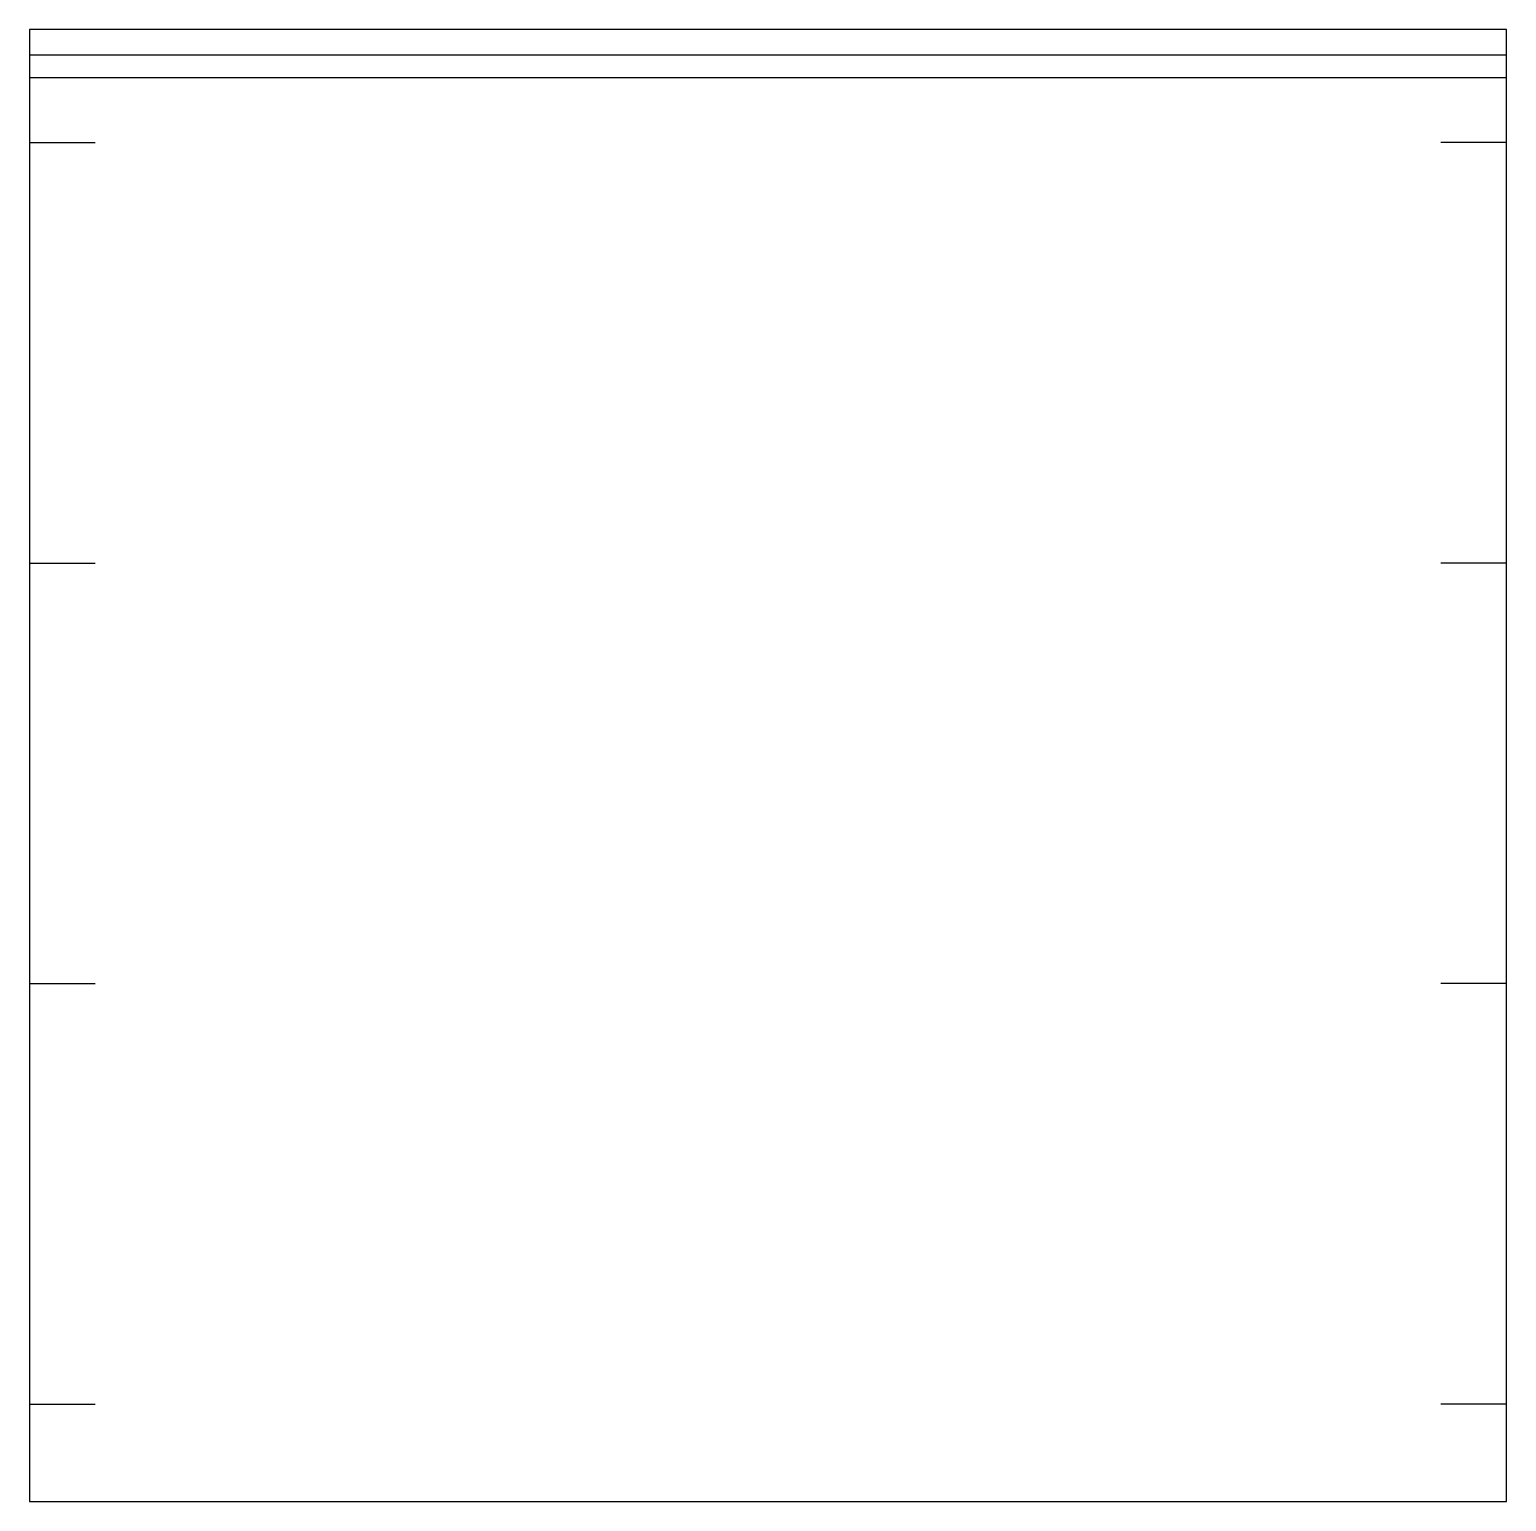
# Model space of a CAD drawing. Extents: x 0 to 562, y 0 to 560.
import ezdxf

# ---------------------------------------------------------------- set-up
doc = ezdxf.new("R2010")
doc.units = 0
for name, color, linetype in [('CONTOUR', 7, 'CONTINUOUS'), ('DRILL_H_D8_Z25_XM', 7, 'CONTINUOUS'), ('DRILL_H_D8_Z25_XP', 7, 'CONTINUOUS'), ('POCKET_Z8', 7, 'CONTINUOUS')]:
    doc.layers.add(name, color=color, linetype=linetype)

msp = doc.modelspace()

# ---------------------------------------------------------------- linework, layer by layer
at = {"layer": 'CONTOUR'}
msp.add_lwpolyline([(0, 0), (562, 0), (562, 560), (0, 560)], close=True, dxfattribs=at)
at = {"layer": 'DRILL_H_D8_Z25_XM'}
for p, q in [((0, 517), (25, 517)), ((0, 357), (25, 357)), ((0, 197), (25, 197)), ((0, 37), (25, 37))]:
    msp.add_line(p, q, dxfattribs=at)
at = {"layer": 'DRILL_H_D8_Z25_XP'}
for p, q in [((562, 517), (537, 517)), ((562, 357), (537, 357)), ((562, 197), (537, 197)), ((562, 37), (537, 37))]:
    msp.add_line(p, q, dxfattribs=at)
at = {"layer": 'POCKET_Z8'}
msp.add_lwpolyline([(0, 541.75), (562, 541.75), (562, 550.25), (0, 550.25)], close=True, dxfattribs=at)

doc.saveas('drawing.dxf')
